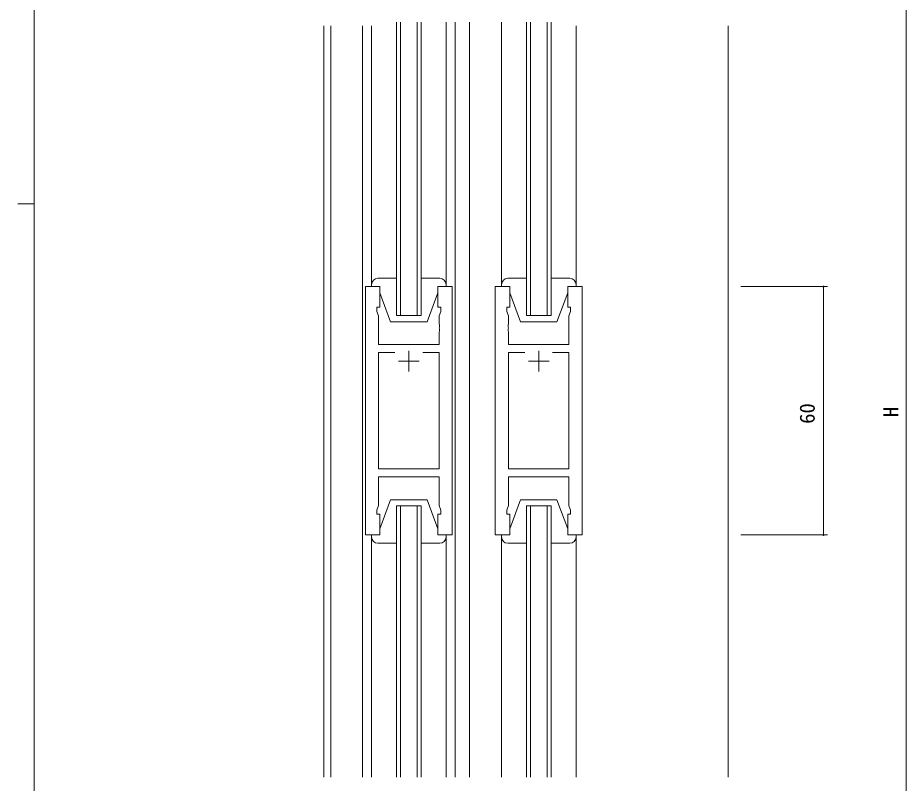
# Model space of a CAD drawing. Units: millimetres, scale not verified. Extents: x -594 to 539, y -420 to 386.
# Drawn here: x -594 to -379.3, y -133 to 52 of the extents above; entities that cross this region are included whole.
import ezdxf
from ezdxf.enums import TextEntityAlignment as Align

# ---------------------------------------------------------------- set-up
doc = ezdxf.new("R2010")
doc.units = ezdxf.units.MM
doc.header["$LTSCALE"] = 2
for name, color, linetype, lineweight in [('0-1_YKK_ZWAK', 7, 'Continuous', 9), ('0-3_YKK_11', 7, 'Continuous', 9), ('0-4_YKK_12', 2, 'Continuous', 9), ('0-5_YKK_13', 4, 'Continuous', 9), ('0-6_YKK_D', 6, 'Continuous', 9)]:
    doc.layers.add(name, color=color, linetype=linetype, lineweight=lineweight)
doc.styles.add('ＭＳ ゴシック', font='')
doc.styles.get('ＭＳ ゴシック').set_extended_font_data('MS Gothic')

msp = doc.modelspace()

# ---------------------------------------------------------------- linework, layer by layer
at = {"layer": '0-1_YKK_ZWAK'}
for p, q in [((-590, -367.965), (-590, 382.035)), ((-594, 7.035), (-590, 7.035))]:
    msp.add_line(p, q, dxfattribs=at)
at = {"layer": '0-3_YKK_11'}
for p, q in [((-510, -12.965), (-506.5, -12.965)), ((-510, -72.965), (-510, -12.965)), ((-506.5, -12.965), (-506.5, -17.965)), ((-492.5, -12.965), (-489, -12.965)), ((-492.5, -17.965), (-492.5, -12.965)), ((-489, -12.965), (-489, -72.965)), ((-475.1, -12.965), (-478.6, -12.965)), ((-478.6, -12.965), (-478.6, -72.965)), ((-475.1, -17.965), (-475.1, -12.965)), ((-457.6, -12.965), (-461.1, -12.965)), ((-461.1, -12.965), (-461.1, -17.965)), ((-457.6, -72.965), (-457.6, -12.965)), ((-491.8, -17.965), (-492.5, -17.965)), ((-492.2, -20.064), (-491.8, -18.965)), ((-491.8, -18.965), (-491.8, -17.965)), ((-492.2, -22.007), (-492.2, -20.064)), ((-492.08, -22.19), (-492.2, -22.007)), ((-492.2, -22.923), (-492.08, -22.74)), ((-492.2, -23.007), (-492.2, -22.923)), ((-492.08, -23.19), (-492.2, -23.007)), ((-492.08, -22.74), (-492.08, -22.19)), ((-492.08, -23.74), (-492.08, -23.19)), ((-492.2, -23.923), (-492.08, -23.74)), ((-492.2, -26.965), (-492.2, -23.923)), ((-506.8, -26.965), (-492.2, -26.965)), ((-460.8, -26.965), (-475.4, -26.965)), ((-506.8, -28.895), (-502.85, -28.895)), ((-506.8, -57.035), (-506.8, -28.895)), ((-499.5, -28.465), (-499.5, -33.465)), ((-496.15, -28.895), (-492.2, -28.895)), ((-496.15, -28.895), (-492.2, -28.895)), ((-492.2, -28.895), (-492.2, -57.035)), ((-471.45, -28.895), (-475.4, -28.895)), ((-471.45, -28.895), (-475.4, -28.895)), ((-475.4, -28.895), (-475.4, -57.035)), ((-468.1, -28.465), (-468.1, -33.465)), ((-460.8, -28.895), (-464.75, -28.895)), ((-460.8, -57.035), (-460.8, -28.895)), ((-497, -30.965), (-502, -30.965)), ((-470.6, -30.965), (-465.6, -30.965)), ((-492.2, -57.035), (-506.8, -57.035)), ((-475.4, -57.035), (-460.8, -57.035)), ((-492.2, -58.965), (-506.8, -58.965)), ((-506.8, -58.965), (-506.8, -65.866)), ((-492.2, -65.866), (-492.2, -58.965)), ((-475.4, -65.866), (-475.4, -58.965)), ((-475.4, -58.965), (-460.8, -58.965)), ((-460.8, -58.965), (-460.8, -65.866)), ((-491.8, -66.965), (-492.2, -65.866)), ((-492.5, -72.965), (-492.5, -67.965)), ((-492.5, -67.965), (-491.8, -67.965)), ((-491.8, -67.965), (-491.8, -66.965)), ((-489, -72.965), (-492.5, -72.965))]:
    msp.add_line(p, q, dxfattribs=at)
for points in [[(-506.5, -17.965), (-507.2, -17.965), (-507.2, -18.965), (-506.8, -20.064), (-506.8, -26.965)], [(-475.4, -26.965), (-475.4, -23.923), (-475.52, -23.74), (-475.52, -23.19), (-475.4, -23.007), (-475.4, -22.923), (-475.52, -22.74), (-475.52, -22.19), (-475.4, -22.007), (-475.4, -20.064), (-475.8, -18.965), (-475.8, -17.965), (-475.1, -17.965)], [(-461.1, -17.965), (-460.4, -17.965), (-460.4, -18.965), (-460.8, -20.064), (-460.8, -26.965)], [(-506.8, -65.866), (-507.2, -66.965), (-507.2, -67.965), (-506.5, -67.965), (-506.5, -72.965), (-510, -72.965)], [(-478.6, -72.965), (-475.1, -72.965), (-475.1, -67.965), (-475.8, -67.965), (-475.8, -66.965), (-475.4, -65.866)], [(-460.8, -65.866), (-460.4, -66.965), (-460.4, -67.965), (-461.1, -67.965), (-461.1, -72.965), (-457.6, -72.965)]]:
    msp.add_lwpolyline(points, dxfattribs=at)
at = {"layer": '0-4_YKK_12'}
for p, q in [((-520, 50.033), (-520, -131.465)), ((-518.37, 50.033), (-518.37, -131.465)), ((-510.7, 50.033), (-510.7, -131.465)), ((-508.5, 50.033), (-508.5, -12.965)), ((-502.5, -19.965), (-502.5, 50.925)), ((-501.5, 50.925), (-501.5, -19.965)), ((-497.5, -19.965), (-497.5, 50.925)), ((-496.5, 50.925), (-496.5, -19.965)), ((-490.5, -12.465), (-490.5, 50.925)), ((-490.5, 50.033), (-490.5, -12.965)), ((-488.3, 50.925), (-488.3, -131.465)), ((-488.3, 50.033), (-488.3, -131.465)), ((-484.8, 50.925), (-484.8, -131.465)), ((-484.8, 50.033), (-484.8, -131.465)), ((-477.1, -12.465), (-477.1, 50.925)), ((-477.1, 50.033), (-477.1, -12.965)), ((-471.1, -19.965), (-471.1, 50.925)), ((-470.1, 50.925), (-470.1, -19.965)), ((-466.1, -19.965), (-466.1, 50.925)), ((-465.1, 50.925), (-465.1, -19.965)), ((-459.1, 50.033), (-459.1, -12.965)), ((-422.3, 50.033), (-422.3, -131.465)), ((-520, -131.465), (-520, 2.035)), ((-518.37, 2.035), (-518.37, -131.465)), ((-510.7, 2.035), (-510.7, -131.465)), ((-502.5, -19.965), (-496.5, -19.965)), ((-471.1, -19.965), (-465.1, -19.965)), ((-502.5, -65.965), (-496.5, -65.965)), ((-502.5, -131.465), (-502.5, -65.965)), ((-501.5, -65.965), (-501.5, -131.465)), ((-497.5, -131.465), (-497.5, -65.965)), ((-496.5, -65.965), (-496.5, -131.465)), ((-471.1, -131.465), (-471.1, -65.965)), ((-471.1, -65.965), (-465.1, -65.965)), ((-470.1, -65.965), (-470.1, -131.465)), ((-466.1, -131.465), (-466.1, -65.965)), ((-465.1, -65.965), (-465.1, -131.465)), ((-508.5, -72.965), (-508.5, -131.465)), ((-490.5, -72.965), (-490.5, -131.465)), ((-477.1, -72.965), (-477.1, -131.465)), ((-459.1, -72.965), (-459.1, -131.465)), ((-508.5, -73.465), (-508.5, -131.465)), ((-490.5, -73.465), (-490.5, -131.465)), ((-477.1, -73.465), (-477.1, -131.465)), ((-459.1, -73.465), (-459.1, -131.465))]:
    msp.add_line(p, q, dxfattribs=at)
at = {"layer": '0-5_YKK_13'}
for p, q in [((-508.5, -12.465), (-508.5, 2.035)), ((-459.1, -12.465), (-459.1, 2.035)), ((-502.5, -10.965), (-507, -10.965)), ((-492, -10.965), (-496.5, -10.965)), ((-490.5, -12.965), (-490.5, -12.465)), ((-477.1, -12.465), (-477.1, -12.965)), ((-471.1, -10.965), (-475.6, -10.965)), ((-460.6, -10.965), (-465.1, -10.965)), ((-459.1, -12.965), (-459.1, -12.465)), ((-506.5, -14.465), (-503.9, -21.465)), ((-492.5, -14.465), (-495.1, -21.465)), ((-492.5, -14.465), (-492.5, -12.965)), ((-492.5, -12.965), (-490.5, -12.965)), ((-477.1, -12.965), (-475.1, -12.965)), ((-475.1, -12.965), (-475.1, -14.465)), ((-475.1, -14.465), (-472.5, -21.465)), ((-461.1, -14.465), (-463.7, -21.465)), ((-461.1, -12.965), (-459.1, -12.965)), ((-461.1, -14.465), (-461.1, -12.965)), ((-503.9, -21.465), (-495.1, -21.465)), ((-472.5, -21.465), (-463.7, -21.465)), ((-503.9, -64.465), (-495.1, -64.465)), ((-492.5, -71.465), (-495.1, -64.465)), ((-472.5, -64.465), (-463.7, -64.465)), ((-461.1, -71.465), (-463.7, -64.465)), ((-492.5, -71.465), (-492.5, -72.965)), ((-492.5, -72.965), (-490.5, -72.965)), ((-490.5, -72.965), (-490.5, -73.465)), ((-477.1, -73.465), (-477.1, -72.965)), ((-477.1, -72.965), (-475.1, -72.965)), ((-461.1, -71.465), (-461.1, -72.965)), ((-461.1, -72.965), (-459.1, -72.965)), ((-459.1, -72.965), (-459.1, -73.465)), ((-502.5, -74.965), (-507, -74.965)), ((-492, -74.965), (-496.5, -74.965)), ((-471.1, -74.965), (-475.6, -74.965)), ((-460.6, -74.965), (-465.1, -74.965))]:
    msp.add_line(p, q, dxfattribs=at)
for points in [[(-508.5, -12.465), (-508.5, -12.965), (-506.5, -12.965), (-506.5, -14.465)], [(-508.5, -73.465), (-508.5, -72.965), (-506.5, -72.965), (-506.5, -71.465), (-503.9, -64.465)], [(-475.1, -72.965), (-475.1, -71.465), (-472.5, -64.465)]]:
    msp.add_lwpolyline(points, dxfattribs=at)
for centre, start, end in [((-507, -12.465), 90, 180), ((-492, -12.465), 0, 90), ((-475.6, -12.465), 90, 180), ((-460.6, -12.465), 0, 90), ((-507, -73.465), 180, 270), ((-492, -73.465), 270, 0), ((-475.6, -73.465), 180, 270), ((-460.6, -73.465), 270, 0)]:
    msp.add_arc(centre, 1.5, start, end, dxfattribs=at)
at = {"layer": '0-6_YKK_D'}
for p, q in [((-379.303, 150.035), (-379.303, -235.965)), ((-419.3, -12.965), (-398.303, -12.965)), ((-399.302, -12.965), (-399.302, -72.965)), ((-419.3, -72.965), (-398.303, -72.965))]:
    msp.add_line(p, q, dxfattribs=at)
for centre, start, end in [((-399.302, -12.965), 90, 270), ((-399.302, -12.965), 270, 90), ((-399.302, -72.965), 90, 270), ((-399.302, -72.965), 270, 90)]:
    msp.add_arc(centre, 0.106, start, end, dxfattribs=at)

# ---------------------------------------------------------------- texts
at = {"layer": '0-6_YKK_D', "color": 4, "style": 'ＭＳ ゴシック'}
for s, p in [('60', (-400.303, -46.132)), ('H', (-380.103, -44.512))]:
    msp.add_text(s, height=3.666, rotation=90, dxfattribs=at).set_placement(p, align=Align.BOTTOM_LEFT)

doc.saveas('drawing.dxf')
